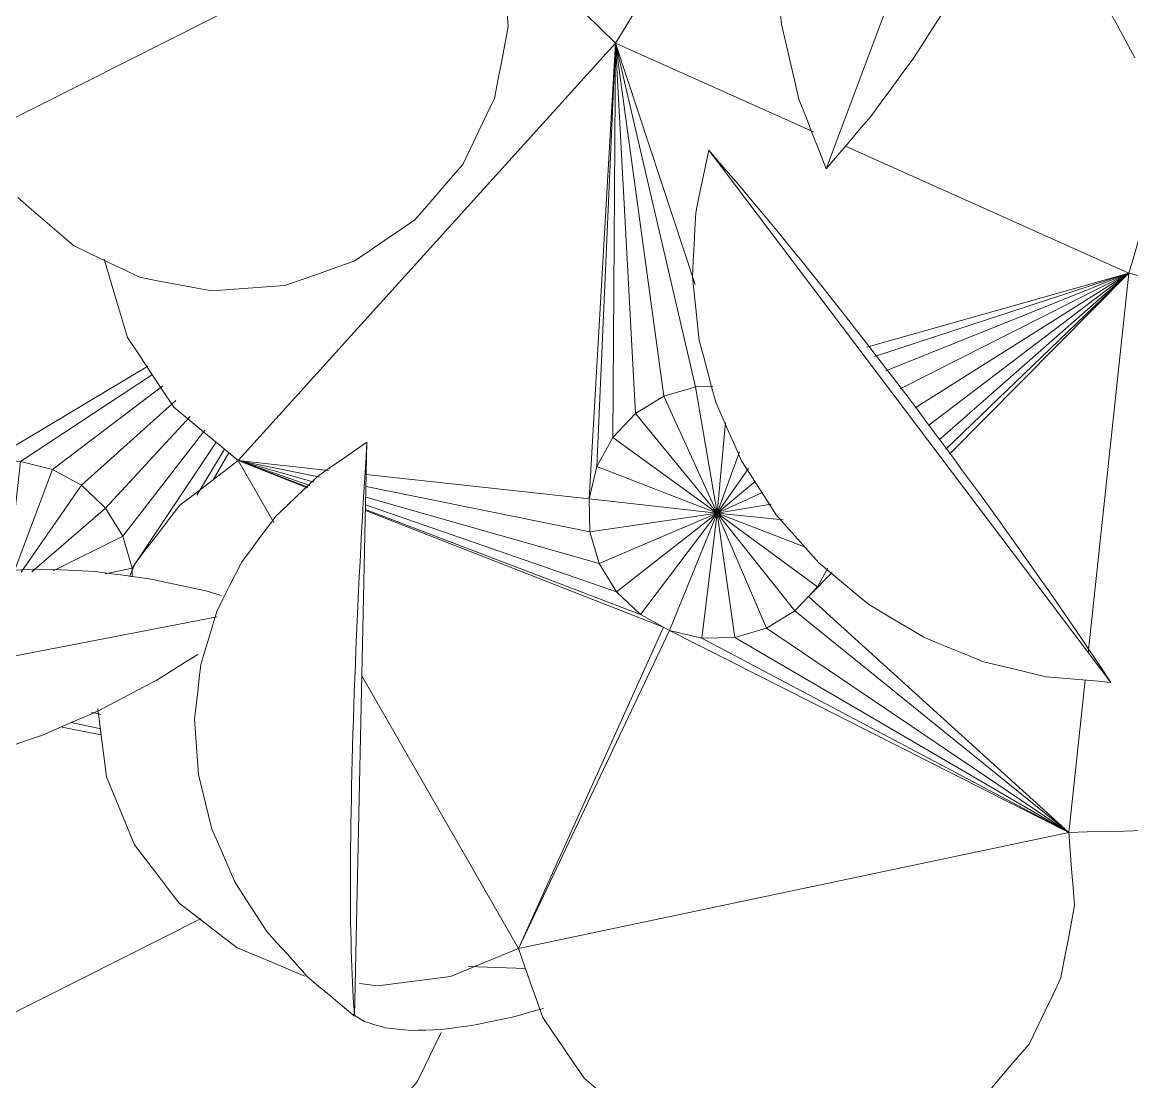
# Model space of a CAD drawing. Header units: metres. Extents: x -18.34 to -13.25, y -25.49 to -16.26.
# Drawn here: x -14.7042 to -14.6307, y -20.6556 to -20.5854 of the extents above; entities that cross this region are included whole.
import ezdxf

# ---------------------------------------------------------------- set-up
doc = ezdxf.new("R2010")
doc.units = ezdxf.units.M
doc.layers.add('Importações nas famílias', color=7, linetype='Continuous', lineweight=5)
doc.layers.add('Vegetação', color=7, linetype='Continuous', lineweight=5)

# ---------------------------------------------------------------- blocks, each defined once
blk = doc.blocks.new('Planta_pergolado_12200 - plantas pergolado_skp_Component_12-V762-Pavimento 02 - Executivo')
at = {"layer": 'Importações nas famílias', "color": 9}
for p, q in [((0.369077, 0.046473), (0.369355, 0.045542)), ((0.36765, 0.0462), (0.361212, 0.012911))]:
    blk.add_line(p, q, dxfattribs=at)
at = {"layer": 'Importações nas famílias', "color": 9, "flags": 128}
for points in [[(0.363463, 0.042191), (0.364031, 0.043102), (0.3646, 0.044012), (0.365168, 0.044923)], [(0.369355, 0.045542), (0.369557, 0.04461), (0.369758, 0.043678), (0.36996, 0.042747), (0.370162, 0.041815)], [(0.361474, 0.038426), (0.361971, 0.039368), (0.362468, 0.040309), (0.362965, 0.04125), (0.363463, 0.042191)], [(0.370162, 0.041815), (0.370285, 0.040892), (0.370408, 0.03997), (0.370531, 0.039048), (0.370654, 0.038125)], [(0.359816, 0.034627), (0.360231, 0.035577), (0.360645, 0.036526), (0.361059, 0.037476), (0.361474, 0.038426)], [(0.370654, 0.038125), (0.370698, 0.037223), (0.370741, 0.03632), (0.370784, 0.035417), (0.370827, 0.034515)], [(0.35853, 0.030881), (0.358851, 0.031818), (0.359173, 0.032754), (0.359495, 0.03369), (0.359816, 0.034627)], [(0.370827, 0.034515), (0.37079, 0.033642), (0.370753, 0.032769), (0.370716, 0.031897), (0.370679, 0.031024)], [(0.370679, 0.031024), (0.370562, 0.03019), (0.370445, 0.029357), (0.370328, 0.028524), (0.37021, 0.027691)], [(0.357644, 0.027278), (0.357865, 0.028179), (0.358087, 0.02908), (0.358308, 0.029981), (0.35853, 0.030881)], [(0.35718, 0.023902), (0.357296, 0.024746), (0.357412, 0.02559), (0.357528, 0.026434), (0.357644, 0.027278)], [(0.37021, 0.027691), (0.370015, 0.026906), (0.369819, 0.026121), (0.369623, 0.025337), (0.369427, 0.024552)], [(0.369427, 0.024552), (0.369155, 0.023825), (0.368883, 0.023098), (0.36861, 0.022371), (0.368338, 0.021644)], [(0.357148, 0.020832), (0.357156, 0.0216), (0.357164, 0.022367), (0.357172, 0.023135), (0.35718, 0.023902)], [(0.368338, 0.021644), (0.367992, 0.020983), (0.367647, 0.020321), (0.367301, 0.01966), (0.366955, 0.018998)], [(0.35755, 0.01814), (0.35745, 0.018813), (0.357349, 0.019486), (0.357249, 0.020159), (0.357148, 0.020832)], [(0.366955, 0.018998), (0.36654, 0.01841), (0.366124, 0.017821), (0.365709, 0.017232), (0.365294, 0.016644)], [(0.358376, 0.015889), (0.358169, 0.016452), (0.357963, 0.017015), (0.357757, 0.017577), (0.35755, 0.01814)], [(0.365294, 0.016644), (0.364813, 0.016135), (0.364333, 0.015625), (0.363852, 0.015116), (0.363372, 0.014607)], [(0.359606, 0.014132), (0.359298, 0.014571), (0.358991, 0.015011), (0.358683, 0.01545), (0.358376, 0.015889)], [(0.361212, 0.012911), (0.36081, 0.013216), (0.360409, 0.013521), (0.360007, 0.013827), (0.359606, 0.014132)], [(0.363372, 0.014607), (0.362832, 0.014183), (0.362292, 0.013759), (0.361752, 0.013335), (0.361212, 0.012911)]]:
    blk.add_lwpolyline(points, dxfattribs=at)
blk = doc.blocks.new('Planta_pergolado_12200 - plantas pergolado_skp_Component_16-V3957-Pavimento 02 - Executivo')
at = {"extrusion": (0, 0, -1), "zscale": -1, "rotation": 180}
blk.add_blockref('Planta_pergolado_12200 - plantas pergolado_skp_Component_12-V762-Pavimento 02 - Executivo', (0, 0), dxfattribs=at)
blk = doc.blocks.new('Planta_pergolado_12200 - plantas pergolado_skp_Component_12-V596-Pavimento 02 - Executivo')
at = {"layer": 'Importações nas famílias', "color": 9}
blk.add_line((0.060393, 0.261501), (0.095655, 0.234838), dxfattribs=at)
at = {"layer": 'Importações nas famílias', "color": 9, "flags": 128}
for points in [[(0.060755, 0.257224), (0.060664, 0.258293), (0.060574, 0.259363), (0.060483, 0.260432), (0.060393, 0.261501)], [(0.060393, 0.261501), (0.061137, 0.261), (0.061882, 0.2605), (0.062626, 0.259999), (0.063371, 0.259498)], [(0.063371, 0.259498), (0.064142, 0.258966), (0.064914, 0.258435), (0.065685, 0.257903), (0.066457, 0.257371)], [(0.061758, 0.253053), (0.061507, 0.254096), (0.061257, 0.255139), (0.061006, 0.256181), (0.060755, 0.257224)], [(0.066457, 0.257371), (0.067247, 0.256815), (0.068038, 0.256258), (0.068828, 0.255701), (0.069618, 0.255145)], [(0.069618, 0.255145), (0.070418, 0.254569), (0.071218, 0.253994), (0.072018, 0.253419), (0.072818, 0.252843)], [(0.063378, 0.249088), (0.062973, 0.250079), (0.062568, 0.251071), (0.062163, 0.252062), (0.061758, 0.253053)], [(0.072818, 0.252843), (0.073619, 0.252255), (0.07442, 0.251668), (0.075221, 0.25108), (0.076022, 0.250492)], [(0.076022, 0.250492), (0.076815, 0.249898), (0.077608, 0.249305), (0.078401, 0.248711), (0.079194, 0.248118)], [(0.065577, 0.24542), (0.065028, 0.246337), (0.064478, 0.247254), (0.063928, 0.248171), (0.063378, 0.249088)], [(0.079194, 0.248118), (0.07997, 0.247525), (0.080746, 0.246932), (0.081522, 0.246339), (0.082299, 0.245746)], [(0.082299, 0.245746), (0.083049, 0.245161), (0.0838, 0.244575), (0.084551, 0.24399), (0.085302, 0.243404)], [(0.068304, 0.242136), (0.067622, 0.242957), (0.066941, 0.243778), (0.066259, 0.244599), (0.065577, 0.24542)], [(0.085302, 0.243404), (0.086019, 0.242832), (0.086736, 0.242261), (0.087453, 0.241689), (0.08817, 0.241117)], [(0.071494, 0.239313), (0.070697, 0.240019), (0.069899, 0.240725), (0.069102, 0.24143), (0.068304, 0.242136)], [(0.08817, 0.241117), (0.088845, 0.240566), (0.08952, 0.240014), (0.090196, 0.239463), (0.090871, 0.238911)], [(0.075073, 0.237018), (0.074179, 0.237592), (0.073284, 0.238166), (0.072389, 0.238739), (0.071494, 0.239313)], [(0.090871, 0.238911), (0.091497, 0.238386), (0.092123, 0.237861), (0.092749, 0.237336), (0.093375, 0.236811)], [(0.078957, 0.235303), (0.077986, 0.235732), (0.077015, 0.23616), (0.076044, 0.236589), (0.075073, 0.237018)], [(0.093375, 0.236811), (0.093945, 0.236318), (0.094515, 0.235824), (0.095085, 0.235331), (0.095655, 0.234838)], [(0.083054, 0.23421), (0.08203, 0.234483), (0.081006, 0.234757), (0.079981, 0.23503), (0.078957, 0.235303)], [(0.095655, 0.234838), (0.094617, 0.234623), (0.093579, 0.234407), (0.092541, 0.234191), (0.091502, 0.233975)], [(0.087269, 0.233764), (0.086215, 0.233875), (0.085162, 0.233987), (0.084108, 0.234098), (0.083054, 0.23421)], [(0.091502, 0.233975), (0.090444, 0.233922), (0.089386, 0.233869), (0.088327, 0.233816), (0.087269, 0.233764)]]:
    blk.add_lwpolyline(points, dxfattribs=at)
blk = doc.blocks.new('Planta_pergolado_12200 - plantas pergolado_skp_Component_12-V597-Pavimento 02 - Executivo')
at = {"layer": 'Importações nas famílias', "color": 9}
blk.add_line((0.038273, 0.211363), (0.076309, 0.21219), dxfattribs=at)
at = {"layer": 'Importações nas famílias', "color": 9, "flags": 128}
for points in [[(0.068385, 0.211729), (0.069375, 0.211784), (0.070364, 0.211838), (0.071354, 0.211892), (0.072343, 0.211946)], [(0.072343, 0.211946), (0.073335, 0.212007), (0.074326, 0.212068), (0.075318, 0.212129), (0.076309, 0.21219)], [(0.076309, 0.21219), (0.075748, 0.211378), (0.075187, 0.210566), (0.074625, 0.209754), (0.074064, 0.208942)], [(0.040899, 0.208221), (0.040242, 0.209006), (0.039586, 0.209792), (0.03893, 0.210577), (0.038273, 0.211363)], [(0.038273, 0.211363), (0.0387, 0.211333), (0.039126, 0.211303), (0.039552, 0.211273), (0.039979, 0.211243)], [(0.039979, 0.211243), (0.040497, 0.211221), (0.041015, 0.2112), (0.041533, 0.211178), (0.042051, 0.211157)], [(0.042051, 0.211157), (0.042656, 0.211144), (0.04326, 0.211132), (0.043864, 0.211119), (0.044469, 0.211106)], [(0.044469, 0.211106), (0.045153, 0.211102), (0.045836, 0.211099), (0.04652, 0.211095), (0.047204, 0.211091)], [(0.047204, 0.211091), (0.04796, 0.211096), (0.048715, 0.211101), (0.049471, 0.211106), (0.050227, 0.211112)], [(0.050227, 0.211112), (0.051046, 0.211126), (0.051865, 0.21114), (0.052684, 0.211154), (0.053503, 0.211168)], [(0.053503, 0.211168), (0.054376, 0.21119), (0.05525, 0.211213), (0.056123, 0.211236), (0.056997, 0.211259)], [(0.056997, 0.211259), (0.057915, 0.21129), (0.058833, 0.211321), (0.059751, 0.211352), (0.060669, 0.211384)], [(0.060669, 0.211384), (0.061622, 0.211423), (0.062574, 0.211462), (0.063527, 0.211502), (0.06448, 0.211541)], [(0.06448, 0.211541), (0.065456, 0.211588), (0.066432, 0.211635), (0.067409, 0.211682), (0.068385, 0.211729)], [(0.074064, 0.208942), (0.073399, 0.208246), (0.072733, 0.207549), (0.072068, 0.206853), (0.071402, 0.206157)], [(0.043885, 0.205559), (0.043138, 0.206225), (0.042392, 0.20689), (0.041645, 0.207555), (0.040899, 0.208221)], [(0.071402, 0.206157), (0.070648, 0.205593), (0.069894, 0.20503), (0.069139, 0.204466), (0.068385, 0.203902)], [(0.047162, 0.20344), (0.046342, 0.20397), (0.045523, 0.2045), (0.044704, 0.205029), (0.043885, 0.205559)], [(0.068385, 0.203902), (0.06756, 0.203483), (0.066735, 0.203065), (0.06591, 0.202646), (0.065085, 0.202228)], [(0.050653, 0.201914), (0.04978, 0.202296), (0.048907, 0.202677), (0.048034, 0.203059), (0.047162, 0.20344)], [(0.054276, 0.201017), (0.05337, 0.201241), (0.052464, 0.201465), (0.051558, 0.20169), (0.050653, 0.201914)], [(0.065085, 0.202228), (0.064208, 0.201965), (0.063331, 0.201702), (0.062454, 0.201438), (0.061577, 0.201175)], [(0.057946, 0.200768), (0.057029, 0.20083), (0.056111, 0.200892), (0.055193, 0.200954), (0.054276, 0.201017)], [(0.061577, 0.201175), (0.06067, 0.201073), (0.059762, 0.200972), (0.058854, 0.20087), (0.057946, 0.200768)]]:
    blk.add_lwpolyline(points, dxfattribs=at)
blk = doc.blocks.new('Planta_pergolado_12200 - plantas pergolado_skp_Component_17-V3967-Pavimento 02 - Executivo')
at = {"layer": 'Importações nas famílias', "color": 9}
blk.add_line((0.39945, -0.030237), (0.416218, -0.063512), dxfattribs=at)
at = {"layer": 'Importações nas famílias', "color": 9, "flags": 128}
for points in [[(0.392268, -0.03667), (0.39306, -0.035747), (0.393852, -0.034825), (0.394644, -0.033902), (0.395437, -0.03298)], [(0.39016, -0.041055), (0.390687, -0.039959), (0.391214, -0.038862), (0.391741, -0.037766), (0.392268, -0.03667)], [(0.389257, -0.045837), (0.389483, -0.044642), (0.389708, -0.043446), (0.389934, -0.042251), (0.39016, -0.041055)], [(0.389619, -0.05069), (0.389529, -0.049477), (0.389438, -0.048264), (0.389347, -0.04705), (0.389257, -0.045837)], [(0.391223, -0.055283), (0.390822, -0.054134), (0.390421, -0.052986), (0.39002, -0.051838), (0.389619, -0.05069)], [(0.393959, -0.059302), (0.393275, -0.058297), (0.392591, -0.057292), (0.391907, -0.056287), (0.391223, -0.055283)], [(0.397641, -0.062475), (0.39672, -0.061682), (0.3958, -0.060889), (0.39488, -0.060095), (0.393959, -0.059302)], [(0.402017, -0.064585), (0.400923, -0.064057), (0.399829, -0.06353), (0.398735, -0.063002), (0.397641, -0.062475)], [(0.406789, -0.065487), (0.405596, -0.065262), (0.404403, -0.065036), (0.40321, -0.06481), (0.402017, -0.064585)], [(0.411633, -0.065122), (0.410422, -0.065213), (0.409211, -0.065304), (0.408, -0.065396), (0.406789, -0.065487)]]:
    blk.add_lwpolyline(points, dxfattribs=at)
blk = doc.blocks.new('Planta_pergolado_12200 - plantas pergolado_skp_Component_16-V3968-Pavimento 02 - Executivo')
blk.add_blockref('Planta_pergolado_12200 - plantas pergolado_skp_Component_17-V3967-Pavimento 02 - Executivo', (0, 0))
at = {"extrusion": (0, 0, -1), "zscale": -1, "rotation": 180}
for name in ['Planta_pergolado_12200 - plantas pergolado_skp_Component_12-V597-Pavimento 02 - Executivo', 'Planta_pergolado_12200 - plantas pergolado_skp_Component_12-V596-Pavimento 02 - Executivo']:
    blk.add_blockref(name, (-0.302923, 0.156061), dxfattribs=at)
blk = doc.blocks.new('Planta_pergolado_12200 - plantas pergolado_skp_Component_17-V3977-Pavimento 02 - Executivo')
at = {"layer": 'Importações nas famílias', "color": 9}
for p, q in [((0.362189, -0.003805), (0.338645, -0.027226)), ((0.363838, -0.010878), (0.364468, -0.005754)), ((0.363914, -0.010848), (0.364496, -0.005817)), ((0.364237, -0.010717), (0.364625, -0.006108)), ((0.364786, -0.01055), (0.364895, -0.006717)), ((0.365524, -0.010343), (0.365401, -0.007858)), ((0.366367, -0.010147), (0.366208, -0.009031)), ((0.391112, -0.019393), (0.368957, -0.02382)), ((0.370518, -0.023895), (0.391113, -0.019491)), ((0.372646, -0.024415), (0.391115, -0.01976)), ((0.391118, -0.020218), (0.374567, -0.025468)), ((0.391123, -0.020861), (0.37615, -0.026984)), ((0.377288, -0.028859), (0.391129, -0.021646)), ((0.377902, -0.030965), (0.391251, -0.022409)), ((0.370518, -0.023895), (0.368998, -0.02393)), ((0.369996, -0.027036), (0.370518, -0.023895)), ((0.372646, -0.024415), (0.370518, -0.023895)), ((0.370416, -0.029357), (0.372646, -0.024415)), ((0.374567, -0.025468), (0.372646, -0.024415)), ((0.37032, -0.030727), (0.374567, -0.025468)), ((0.37615, -0.026984), (0.374567, -0.025468)), ((0.370262, -0.031355), (0.37615, -0.026984)), ((0.377059, -0.028482), (0.37615, -0.026984)), ((0.338645, -0.027226), (0.347671, -0.045137)), ((0.346617, -0.028678), (0.338645, -0.027226)), ((0.338645, -0.027226), (0.346673, -0.02853)), ((0.377059, -0.028482), (0.377288, -0.028859)), ((0.35859, -0.030859), (0.348038, -0.028937)), ((0.348353, -0.028803), (0.358492, -0.03045)), ((0.377288, -0.028859), (0.370227, -0.031745)), ((0.377288, -0.028859), (0.377902, -0.030965)), ((0.370557, -0.031992), (0.377902, -0.030965)), ((0.377902, -0.030965), (0.377951, -0.033159)), ((0.377902, -0.030965), (0.384277, -0.041596)), ((0.370572, -0.032348), (0.377951, -0.033159)), ((0.370588, -0.032732), (0.377431, -0.035291)), ((0.376379, -0.037217), (0.370609, -0.033211)), ((0.377951, -0.033159), (0.377431, -0.035291)), ((0.383718, -0.04192), (0.377951, -0.033159)), ((0.370639, -0.033923), (0.374865, -0.038803)), ((0.377431, -0.035291), (0.376379, -0.037217)), ((0.382962, -0.042598), (0.377431, -0.035291)), ((0.359835, -0.038482), (0.36037, -0.035821)), ((0.372993, -0.039944), (0.370699, -0.035329)), ((0.360235, -0.038482), (0.360663, -0.036526)), ((0.376379, -0.037217), (0.375471, -0.038168)), ((0.381999, -0.043463), (0.376379, -0.037217)), ((0.36135, -0.037862), (0.361188, -0.038482)), ((0.375471, -0.038168), (0.374865, -0.038803)), ((0.37089, -0.04056), (0.370517, -0.038776)), ((0.374865, -0.038803), (0.372993, -0.039944)), ((0.380943, -0.044412), (0.374865, -0.038803)), ((0.372993, -0.039944), (0.37089, -0.04056)), ((0.380027, -0.045384), (0.372993, -0.039944)), ((0.37089, -0.04056), (0.370302, -0.040574)), ((0.379223, -0.046127), (0.37089, -0.04056)), ((0.378762, -0.046684), (0.375719, -0.044847)), ((0.378531, -0.046963), (0.37674, -0.045937))]:
    blk.add_line(p, q, dxfattribs=at)
at = {"layer": 'Importações nas famílias', "color": 9, "flags": 128}
for points in [[(0.347105, 0.003935), (0.34831, 0.00409), (0.349514, 0.004244), (0.350719, 0.004399), (0.351923, 0.004554)], [(0.342611, 0.002087), (0.343734, 0.002549), (0.344858, 0.003011), (0.345982, 0.003473), (0.347105, 0.003935)], [(0.338746, -0.000862), (0.339712, -0.000125), (0.340678, 0.000612), (0.341644, 0.00135), (0.342611, 0.002087)], [(0.336517, -0.003751), (0.33726, -0.002788), (0.338003, -0.001825), (0.338746, -0.000862)], [(0.333246, -0.014026), (0.333409, -0.01282), (0.333572, -0.011615), (0.333735, -0.010409)], [(0.333861, -0.018853), (0.333707, -0.017646), (0.333554, -0.016439), (0.3334, -0.015233), (0.333246, -0.014026)], [(0.335703, -0.023355), (0.335243, -0.02223), (0.334782, -0.021104), (0.334322, -0.019978), (0.333861, -0.018853)], [(0.338645, -0.027226), (0.33791, -0.026258), (0.337174, -0.02529), (0.336439, -0.024323), (0.335703, -0.023355)], [(0.334632, -0.029969), (0.335635, -0.029283), (0.336638, -0.028597), (0.337642, -0.027912), (0.338645, -0.027226)], [(0.331463, -0.033659), (0.332255, -0.032736), (0.333047, -0.031814), (0.33384, -0.030891), (0.334632, -0.029969)], [(0.329461, -0.037824), (0.329882, -0.036948), (0.330409, -0.035852), (0.330936, -0.034755), (0.331463, -0.033659)], [(0.328452, -0.042826), (0.328678, -0.041631), (0.328903, -0.040435), (0.329129, -0.03924)], [(0.328814, -0.047679), (0.328724, -0.046466), (0.328633, -0.045253), (0.328542, -0.04404), (0.328452, -0.042826)], [(0.330418, -0.052272), (0.330017, -0.051124), (0.329616, -0.049975), (0.329215, -0.048827), (0.328814, -0.047679)], [(0.333154, -0.056291), (0.33247, -0.055287), (0.331786, -0.054282), (0.331102, -0.053277), (0.330418, -0.052272)], [(0.336836, -0.059464), (0.335915, -0.058671), (0.334995, -0.057878), (0.334075, -0.057085), (0.333154, -0.056291)], [(0.340118, -0.061046), (0.339024, -0.060519), (0.33793, -0.059992), (0.336836, -0.059464)]]:
    blk.add_lwpolyline(points, dxfattribs=at)
blk = doc.blocks.new('Planta_pergolado_12200 - plantas pergolado_skp_Component_16-V3978-Pavimento 02 - Executivo')
blk.add_blockref('Planta_pergolado_12200 - plantas pergolado_skp_Component_17-V3977-Pavimento 02 - Executivo', (0, 0))
blk = doc.blocks.new('Planta_pergolado_12200 - plantas pergolado_skp_-V4003-Pavimento 02 - Executivo')
for name in ['Planta_pergolado_12200 - plantas pergolado_skp_Component_16-V3957-Pavimento 02 - Executivo', 'Planta_pergolado_12200 - plantas pergolado_skp_Component_16-V3968-Pavimento 02 - Executivo', 'Planta_pergolado_12200 - plantas pergolado_skp_Component_16-V3978-Pavimento 02 - Executivo']:
    blk.add_blockref(name, (0, 0))
blk = doc.blocks.new('Planta_pergolado_12200 - plantas pergolado_skp_-V4061-Pavimento 02 - Executivo')
blk.add_blockref('Planta_pergolado_12200 - plantas pergolado_skp_-V4003-Pavimento 02 - Executivo', (0, 0))
blk = doc.blocks.new('Planta_pergolado_12200 - plantas pergolado_skp_Component_12-V1027-Pavimento 02 - Executivo')
at = {"layer": 'Importações nas famílias', "color": 9}
blk.add_line((0.344476, 0.06286), (0.344362, 0.066634), dxfattribs=at)
at = {"layer": 'Importações nas famílias', "color": 9, "flags": 128}
for points in [[(0.34115, 0.065853), (0.341343, 0.066546), (0.341536, 0.067238), (0.341701, 0.067832)], [(0.340609, 0.063313), (0.340744, 0.063948), (0.340879, 0.064583), (0.341015, 0.065218), (0.34115, 0.065853)], [(0.340304, 0.061031), (0.34038, 0.061602), (0.340457, 0.062172), (0.340533, 0.062743), (0.340609, 0.063313)], [(0.34024, 0.059032), (0.340256, 0.059532), (0.340272, 0.060032), (0.340288, 0.060531), (0.340304, 0.061031)], [(0.340415, 0.057338), (0.340371, 0.057762), (0.340327, 0.058185), (0.340284, 0.058609), (0.34024, 0.059032)], [(0.34083, 0.055968), (0.340726, 0.056311), (0.340623, 0.056653), (0.340519, 0.056996), (0.340415, 0.057338)], [(0.341316, 0.055195), (0.341154, 0.055453), (0.340992, 0.05571), (0.34083, 0.055968)]]:
    blk.add_lwpolyline(points, dxfattribs=at)
blk = doc.blocks.new('Planta_pergolado_12200 - plantas pergolado_skp_Component_17-V4121-Pavimento 02 - Executivo')
at = {"layer": 'Importações nas famílias', "color": 9}
for p, q in [((0.370333, -0.040398), (0.371197, -0.040758)), ((0.378007, -0.047594), (0.373917, -0.049945)), ((0.376213, -0.052174), (0.378007, -0.047594)), ((0.376241, -0.052208), (0.378007, -0.047594)), ((0.376358, -0.052352), (0.378007, -0.047594)), ((0.376575, -0.052619), (0.378007, -0.047594)), ((0.376908, -0.053028), (0.378007, -0.047594)), ((0.377359, -0.053582), (0.378007, -0.047594)), ((0.378007, -0.047594), (0.405668, -0.072594)), ((0.343204, -0.056844), (0.343365, -0.055638)), ((0.363742, -0.055792), (0.345685, -0.066169)), ((0.366963, -0.075792), (0.374703, -0.05603)), ((0.367802, -0.074253), (0.374777, -0.056032)), ((0.369316, -0.072664), (0.37508, -0.056038)), ((0.371189, -0.071522), (0.375598, -0.056049)), ((0.373294, -0.070903), (0.376294, -0.056065)), ((0.375488, -0.07085), (0.377088, -0.056082)), ((0.345685, -0.066169), (0.353369, -0.102648)), ((0.366751, -0.076179), (0.345685, -0.066169)), ((0.345685, -0.066169), (0.366963, -0.075792)), ((0.371189, -0.071522), (0.373294, -0.070903)), ((0.373294, -0.070903), (0.375488, -0.07085)), ((0.374527, -0.079344), (0.373294, -0.070903)), ((0.374527, -0.079344), (0.375488, -0.07085)), ((0.405668, -0.072594), (0.375488, -0.07085)), ((0.377621, -0.071366), (0.375488, -0.07085)), ((0.369316, -0.072664), (0.371189, -0.071522)), ((0.374527, -0.079344), (0.371189, -0.071522)), ((0.374527, -0.079344), (0.377621, -0.071366)), ((0.379548, -0.072417), (0.377621, -0.071366)), ((0.377621, -0.071366), (0.405668, -0.072594)), ((0.367802, -0.074253), (0.369316, -0.072664)), ((0.374527, -0.079344), (0.369316, -0.072664)), ((0.374527, -0.079344), (0.379548, -0.072417)), ((0.381137, -0.073931), (0.379548, -0.072417)), ((0.379548, -0.072417), (0.405668, -0.072594)), ((0.405668, -0.072594), (0.381137, -0.073931)), ((0.405668, -0.072594), (0.38228, -0.075804)), ((0.382899, -0.077909), (0.405668, -0.072594)), ((0.389671, -0.077882), (0.405668, -0.072594)), ((0.399797, -0.085713), (0.405668, -0.072594)), ((0.366963, -0.075792), (0.367802, -0.074253)), ((0.374527, -0.079344), (0.367802, -0.074253)), ((0.374527, -0.079344), (0.381137, -0.073931)), ((0.38228, -0.075804), (0.381137, -0.073931)), ((0.353369, -0.102648), (0.366751, -0.076179)), ((0.366235, -0.078312), (0.366751, -0.076179)), ((0.366751, -0.076179), (0.366963, -0.075792)), ((0.374527, -0.079344), (0.366751, -0.076179)), ((0.374527, -0.079344), (0.38228, -0.075804)), ((0.382775, -0.077486), (0.38228, -0.075804)), ((0.382899, -0.077909), (0.374527, -0.079344)), ((0.382775, -0.077486), (0.382899, -0.077909)), ((0.382899, -0.077909), (0.382927, -0.079048)), ((0.353369, -0.102648), (0.366235, -0.078312)), ((0.374527, -0.079344), (0.366235, -0.078312)), ((0.366289, -0.080505), (0.366235, -0.078312)), ((0.374527, -0.079344), (0.366289, -0.080505)), ((0.374527, -0.079344), (0.366908, -0.082611)), ((0.374527, -0.079344), (0.368051, -0.084484)), ((0.36964, -0.085997), (0.374527, -0.079344)), ((0.374527, -0.079344), (0.37226, -0.085243)), ((0.374088, -0.083706), (0.374527, -0.079344)), ((0.374527, -0.079344), (0.377482, -0.081419)), ((0.376637, -0.081873), (0.374527, -0.079344)), ((0.374527, -0.079344), (0.375902, -0.082334)), ((0.375126, -0.082922), (0.374527, -0.079344)), ((0.374527, -0.079344), (0.378584, -0.080827)), ((0.374527, -0.079344), (0.380545, -0.079886)), ((0.366289, -0.080505), (0.353369, -0.102648)), ((0.366908, -0.082611), (0.366289, -0.080505)), ((0.366908, -0.082611), (0.353369, -0.102648)), ((0.368051, -0.084484), (0.366908, -0.082611)), ((0.368051, -0.084484), (0.353369, -0.102648)), ((0.369004, -0.085391), (0.368051, -0.084484)), ((0.369004, -0.085391), (0.353369, -0.102648)), ((0.36964, -0.085997), (0.369004, -0.085391)), ((0.370592, -0.086964), (0.369004, -0.085391)), ((0.370876, -0.086672), (0.36964, -0.085997)), ((0.390441, -0.106619), (0.398844, -0.087842)), ((0.385536, -0.089252), (0.390441, -0.106619)), ((0.390441, -0.106619), (0.384905, -0.089756)), ((0.390441, -0.106619), (0.383949, -0.090518)), ((0.390441, -0.106619), (0.382765, -0.091462)), ((0.390441, -0.106619), (0.381511, -0.092462)), ((0.390441, -0.106619), (0.380354, -0.09337)), ((0.390441, -0.106619), (0.379398, -0.09405)), ((0.390441, -0.106619), (0.378438, -0.094733)), ((0.390441, -0.106619), (0.378758, -0.094505)), ((0.36346, -0.103729), (0.353369, -0.102648)), ((0.390441, -0.106619), (0.36525, -0.103921)), ((0.390441, -0.106619), (0.387975, -0.104175))]:
    blk.add_line(p, q, dxfattribs=at)
at = {"layer": 'Importações nas famílias', "color": 9, "flags": 128}
for points in [[(0.352555, -0.040721), (0.35368, -0.040257), (0.354805, -0.039794), (0.355929, -0.039331), (0.357054, -0.038868)], [(0.357054, -0.038868), (0.358261, -0.038711), (0.359467, -0.038555), (0.360674, -0.038398), (0.361572, -0.038282)], [(0.386173, -0.040259), (0.387502, -0.03986), (0.38883, -0.039461), (0.390159, -0.039062), (0.39135, -0.038704)], [(0.381548, -0.043323), (0.382705, -0.042557), (0.383861, -0.041791), (0.385017, -0.041025), (0.386173, -0.040259)], [(0.348689, -0.043675), (0.349655, -0.042936), (0.350622, -0.042198), (0.351588, -0.041459), (0.352555, -0.040721)], [(0.371197, -0.040758), (0.37216, -0.0415), (0.373124, -0.042243), (0.374088, -0.042985), (0.375052, -0.043728)], [(0.378007, -0.047594), (0.378893, -0.046526), (0.379778, -0.045459), (0.380663, -0.044391), (0.381548, -0.043323)], [(0.345719, -0.04753), (0.346461, -0.046566), (0.347204, -0.045602), (0.347946, -0.044639), (0.348689, -0.043675)], [(0.375052, -0.043728), (0.375791, -0.044694), (0.37653, -0.045661), (0.377268, -0.046628), (0.378007, -0.047594)], [(0.343848, -0.052021), (0.344316, -0.050898), (0.344784, -0.049775), (0.345251, -0.048652), (0.345719, -0.04753)], [(0.343831, -0.06167), (0.343674, -0.060463), (0.343517, -0.059257), (0.343361, -0.058051), (0.343204, -0.056844)], [(0.345685, -0.066169), (0.345221, -0.065044), (0.344758, -0.063919), (0.344294, -0.062794), (0.343831, -0.06167)], [(0.341094, -0.067784), (0.342242, -0.06738), (0.343389, -0.066976), (0.344537, -0.066573), (0.345685, -0.066169)], [(0.337079, -0.070532), (0.338083, -0.069845), (0.339086, -0.069158), (0.34009, -0.068471), (0.341094, -0.067784)], [(0.409561, -0.068641), (0.408588, -0.069629), (0.407615, -0.070618), (0.406641, -0.071606), (0.405668, -0.072594)], [(0.333911, -0.074226), (0.334703, -0.073302), (0.335495, -0.072379), (0.336287, -0.071455), (0.337079, -0.070532)], [(0.405668, -0.072594), (0.406704, -0.073232), (0.40774, -0.073869), (0.408777, -0.074507), (0.409813, -0.075145)], [(0.339345, -0.100021), (0.338421, -0.099229), (0.337498, -0.098437), (0.336574, -0.097645), (0.33565, -0.096853)], [(0.343734, -0.102124), (0.342636, -0.101598), (0.341539, -0.101072), (0.340442, -0.100547), (0.339345, -0.100021)], [(0.348517, -0.103021), (0.347321, -0.102796), (0.346125, -0.102572), (0.344929, -0.102348), (0.343734, -0.102124)], [(0.353369, -0.102648), (0.352156, -0.102741), (0.350943, -0.102834), (0.34973, -0.102928), (0.348517, -0.103021)], [(0.353487, -0.107513), (0.353458, -0.106297), (0.353428, -0.105081), (0.353399, -0.103865), (0.353369, -0.102648)], [(0.408984, -0.104708), (0.407914, -0.105286), (0.406843, -0.105865), (0.405773, -0.106443), (0.404703, -0.107021)], [(0.390441, -0.106619), (0.390155, -0.107802), (0.389868, -0.108984), (0.389582, -0.110166), (0.389296, -0.111348)], [(0.395104, -0.108011), (0.393938, -0.107663), (0.392773, -0.107315), (0.391607, -0.106967), (0.390441, -0.106619)]]:
    blk.add_lwpolyline(points, dxfattribs=at)
blk = doc.blocks.new('Planta_pergolado_12200 - plantas pergolado_skp_Component_16-V4122-Pavimento 02 - Executivo')
blk.add_blockref('Planta_pergolado_12200 - plantas pergolado_skp_Component_17-V4121-Pavimento 02 - Executivo', (0, 0))
at = {"extrusion": (0, 0, -1), "zscale": -1, "rotation": 180}
blk.add_blockref('Planta_pergolado_12200 - plantas pergolado_skp_Component_12-V1027-Pavimento 02 - Executivo', (0, 0), dxfattribs=at)
blk = doc.blocks.new('Planta_pergolado_12200 - plantas pergolado_skp_-V4144-Pavimento 02 - Executivo')
blk.add_blockref('Planta_pergolado_12200 - plantas pergolado_skp_Component_16-V4122-Pavimento 02 - Executivo', (0, 0))
blk = doc.blocks.new('Planta_pergolado_12200 - plantas pergolado_skp_Component_12-V1366-Pavimento 02 - Executivo')
at = {"layer": 'Importações nas famílias', "color": 9}
for p, q in [((0.434109, 0.100294), (0.449676, 0.106106)), ((0.423607, 0.096373), (0.430326, 0.098882)), ((0.397339, 0.086566), (0.419335, 0.094778))]:
    blk.add_line(p, q, dxfattribs=at)
at = {"layer": 'Importações nas famílias', "color": 9, "flags": 128}
for points in [[(0.440848, 0.105838), (0.441974, 0.105914), (0.443099, 0.10599), (0.444225, 0.106066), (0.445351, 0.106143)], [(0.445351, 0.106143), (0.446432, 0.106134), (0.447513, 0.106124), (0.448595, 0.106115), (0.449676, 0.106106)], [(0.449676, 0.106106), (0.449158, 0.105028), (0.44864, 0.10395), (0.448122, 0.102871), (0.447604, 0.101793)], [(0.431514, 0.104225), (0.43269, 0.104468), (0.433867, 0.104711), (0.435043, 0.104954), (0.436219, 0.105197)], [(0.436219, 0.105197), (0.437376, 0.105357), (0.438534, 0.105518), (0.439691, 0.105678), (0.440848, 0.105838)], [(0.426786, 0.102935), (0.427968, 0.103257), (0.42915, 0.10358), (0.430332, 0.103903), (0.431514, 0.104225)], [(0.422088, 0.101339), (0.423262, 0.101738), (0.424437, 0.102137), (0.425612, 0.102536), (0.426786, 0.102935)], [(0.447604, 0.101793), (0.446905, 0.100778), (0.446206, 0.099762), (0.445507, 0.098747), (0.444808, 0.097732)], [(0.41747, 0.099456), (0.418625, 0.099927), (0.419779, 0.100398), (0.420933, 0.100868), (0.422088, 0.101339)], [(0.412986, 0.097308), (0.414107, 0.097845), (0.415228, 0.098382), (0.416349, 0.098919), (0.41747, 0.099456)], [(0.408684, 0.094916), (0.40976, 0.095514), (0.410835, 0.096112), (0.411911, 0.09671), (0.412986, 0.097308)], [(0.444808, 0.097732), (0.443944, 0.096804), (0.44308, 0.095875), (0.442217, 0.094947), (0.441353, 0.094019)], [(0.404613, 0.092309), (0.405631, 0.092961), (0.406648, 0.093613), (0.407666, 0.094265), (0.408684, 0.094916)], [(0.441353, 0.094019), (0.440345, 0.093199), (0.439337, 0.09238), (0.438329, 0.09156), (0.43732, 0.090741)], [(0.400817, 0.089515), (0.401766, 0.090214), (0.402715, 0.090912), (0.403664, 0.091611), (0.404613, 0.092309)], [(0.43732, 0.090741), (0.436192, 0.090049), (0.435063, 0.089357), (0.433934, 0.088666), (0.432805, 0.087974)], [(0.397339, 0.086566), (0.398208, 0.087303), (0.399078, 0.088041), (0.399947, 0.088778), (0.400817, 0.089515)], [(0.432805, 0.087974), (0.431582, 0.087427), (0.430359, 0.086879), (0.429136, 0.086332), (0.427913, 0.085784)], [(0.401968, 0.084754), (0.400811, 0.085207), (0.399654, 0.08566), (0.398496, 0.086113), (0.397339, 0.086566)], [(0.427913, 0.085784), (0.426624, 0.085394), (0.425335, 0.085004), (0.424047, 0.084613), (0.422758, 0.084223)], [(0.406944, 0.083595), (0.4057, 0.083885), (0.404456, 0.084175), (0.403212, 0.084464), (0.401968, 0.084754)], [(0.422758, 0.084223), (0.421434, 0.083999), (0.42011, 0.083775), (0.418786, 0.08355), (0.417462, 0.083326)], [(0.412149, 0.083115), (0.410848, 0.083235), (0.409546, 0.083355), (0.408245, 0.083475), (0.406944, 0.083595)], [(0.417462, 0.083326), (0.416134, 0.083273), (0.414806, 0.083221), (0.413477, 0.083168), (0.412149, 0.083115)]]:
    blk.add_lwpolyline(points, dxfattribs=at)
blk = doc.blocks.new('Planta_pergolado_12200 - plantas pergolado_skp_Component_16-V4290-Pavimento 02 - Executivo')
at = {"extrusion": (0, 0, -1), "zscale": -1, "rotation": 180}
blk.add_blockref('Planta_pergolado_12200 - plantas pergolado_skp_Component_12-V1366-Pavimento 02 - Executivo', (0, 0), dxfattribs=at)
blk = doc.blocks.new('Planta_pergolado_12200 - plantas pergolado_skp_-V4291-Pavimento 02 - Executivo')
blk.add_blockref('Planta_pergolado_12200 - plantas pergolado_skp_Component_16-V4290-Pavimento 02 - Executivo', (0, 0))
blk = doc.blocks.new('Planta_pergolado_12200 - plantas pergolado_skp_-V4292-Pavimento 02 - Executivo')
blk.add_blockref('Planta_pergolado_12200 - plantas pergolado_skp_-V4291-Pavimento 02 - Executivo', (0, 0))
blk = doc.blocks.new('Planta_pergolado_12200 - plantas pergolado_skp_-V4293-Pavimento 02 - Executivo')
for name in ['Planta_pergolado_12200 - plantas pergolado_skp_-V4292-Pavimento 02 - Executivo', 'Planta_pergolado_12200 - plantas pergolado_skp_-V4144-Pavimento 02 - Executivo']:
    blk.add_blockref(name, (0, 0))
blk = doc.blocks.new('Planta_pergolado_12200 - Planta_pergolado_12200-V4294-Pavimento 02 - Executivo')
for name in ['Planta_pergolado_12200 - plantas pergolado_skp_-V4293-Pavimento 02 - Executivo', 'Planta_pergolado_12200 - plantas pergolado_skp_-V4061-Pavimento 02 - Executivo']:
    blk.add_blockref(name, (0, 0))

msp = doc.modelspace()

# ---------------------------------------------------------------- block references
at = {"layer": 'Vegetação', "color": 9, "rotation": 89.99999999999997}
msp.add_blockref('Planta_pergolado_12200 - Planta_pergolado_12200-V4294-Pavimento 02 - Executivo', (-14.737518, -20.992449), dxfattribs=at)

doc.saveas('drawing.dxf')
